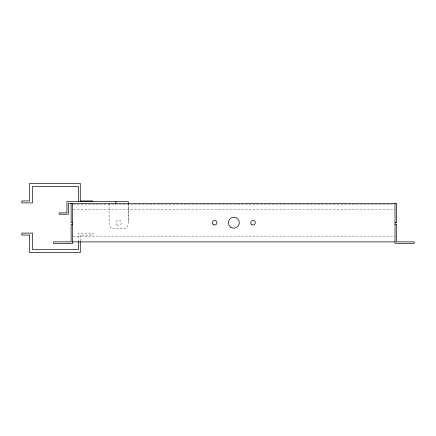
<?xml version="1.0" encoding="UTF-8"?>
<svg xmlns="http://www.w3.org/2000/svg" width="436" height="436" viewBox="0 0 436 436"><rect width="100%" height="100%" fill="white"/><g stroke="black" fill="none" stroke-linecap="round" stroke-linejoin="round"><path stroke-width="0.33" stroke-dasharray="2.18 1.64" d="M109.109 203.503L109.109 222.692L109.436 225.178L111.131 228.448L126.276 228.448L127.012 227.488L127.971 225.178L128.298 222.692L128.298 204.168L128.298 222.692M73.33 204.386L394.329 204.386M73.33 209.264L395.011 209.264M73.33 236.127L395.011 236.127M80.284 241.13L80.284 235.059L92.955 235.059L92.955 233.107L78.338 233.107L78.338 241.064M116.984 224.758A2.687 2.687 0 0 0 121.35 223.15A2.687 2.687 0 0 0 117.775 220.175A2.687 2.687 0 0 0 116.984 224.758"/><path stroke-width="0.65" d="M92.955 200.942L80.284 200.942L80.284 183.398L29.599 183.398L29.599 200.942L21.8 200.942L21.8 202.893L32.52 202.893L32.52 186.319L78.338 186.319L78.338 201.568M72.654 222.692L71.117 222.692L71.117 203.503M395.011 222.692L396.547 222.692L396.547 203.503L68.332 203.503L68.332 214.229L59.143 214.229L59.143 212.866L66.942 212.866L66.942 201.585L128.298 201.585L128.298 203.503M72.654 224.229L71.117 224.229L71.117 241.882L53.465 241.882L53.465 243.419L72.654 243.419L72.654 203.503M395.011 224.229L396.547 224.229L396.547 241.882L414.2 241.882L414.2 243.419L395.011 243.419L395.011 203.503M72.654 241.882L395.011 241.882M115.829 201.585L115.829 203.503M80.284 241.806L80.284 252.602L29.599 252.602L29.599 235.059L21.8 235.059L21.8 233.107L32.52 233.107L32.52 249.681L78.338 249.681L78.338 241.724M230.671 227.172A5.483 5.483 0 0 0 239.293 223.194A5.483 5.483 0 0 0 231.532 217.717A5.483 5.483 0 0 0 230.671 227.172M213.329 224.584A2.3 2.3 0 0 0 216.937 222.889A2.3 2.3 0 0 0 213.662 220.611A2.3 2.3 0 0 0 213.329 224.584M251.828 224.66A2.3 2.3 0 0 0 255.322 222.742A2.3 2.3 0 0 0 251.91 220.676A2.3 2.3 0 0 0 251.828 224.66"/></g></svg>
